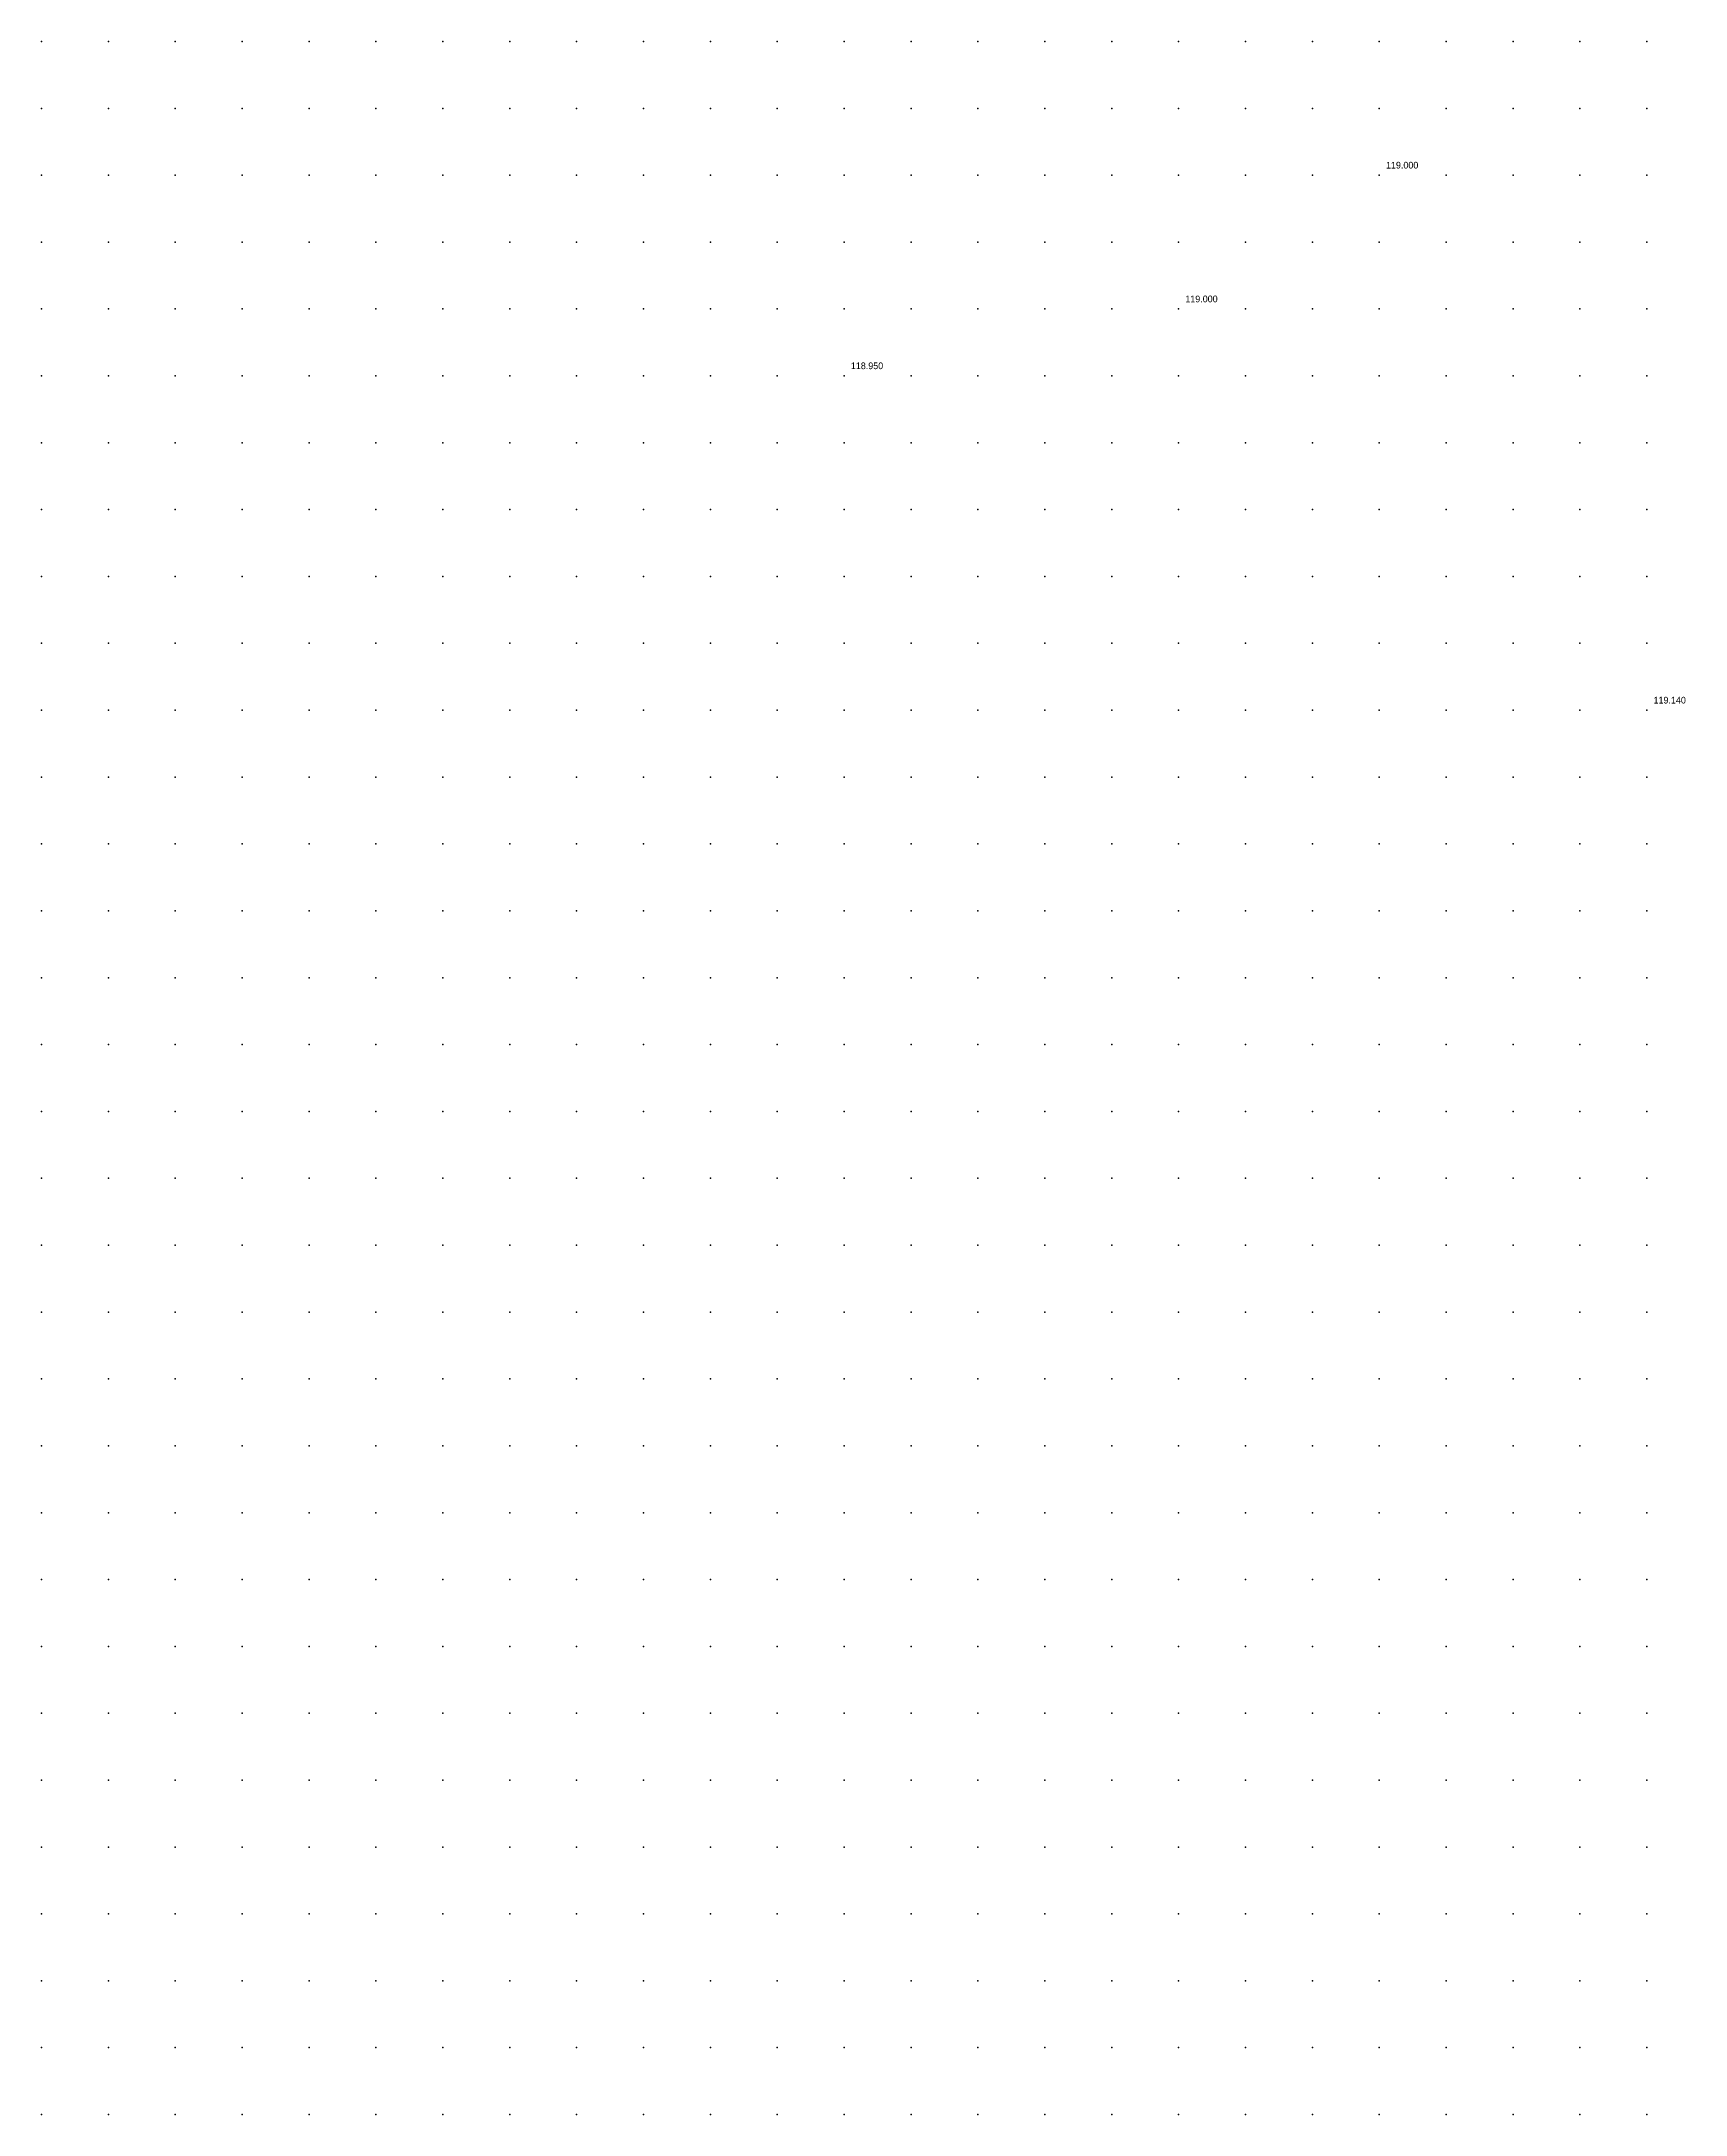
# Model space of a CAD drawing. Header units: metres. Extents: x 287878 to 288137, y 62805 to 63074.
# Drawn here: x 288086 to 288110.58, y 62948 to 62979 of the extents above; entities that cross this region are included whole.
import ezdxf

# ---------------------------------------------------------------- set-up
doc = ezdxf.new("R2010")
doc.units = ezdxf.units.M
doc.layers.add('SURVEY_INTERP', color=8, linetype='Continuous')
doc.layers.add('SURVEY_REAL', color=3, linetype='Continuous')

msp = doc.modelspace()

# ---------------------------------------------------------------- linework, layer by layer
at = {"layer": 'SURVEY_INTERP'}
for p in [(288087, 62979, 118.169), (288088, 62979, 118.042), (288089, 62979, 118.004), (288090, 62979, 118.004), (288091, 62979, 118.021), (288092, 62979, 118.05), (288093, 62979, 118.089), (288094, 62979, 118.138), (288095, 62979, 118.199), (288096, 62979, 118.273), (288097, 62979, 118.367), (288098, 62979, 118.489), (288099, 62979, 118.638), (288100, 62979, 118.727), (288101, 62979, 118.674), (288102, 62979, 118.623), (288103, 62979, 118.637), (288104, 62979, 118.669), (288105, 62979, 118.687), (288106, 62979, 118.69), (288107, 62979, 118.642), (288108, 62979, 118.554), (288109, 62979, 118.464), (288110, 62979, 118.388), (288086, 62978, 118.204), (288087, 62978, 118.14), (288088, 62978, 118.063), (288089, 62978, 118.032), (288090, 62978, 118.031), (288091, 62978, 118.048), (288092, 62978, 118.077), (288093, 62978, 118.118), (288094, 62978, 118.17), (288095, 62978, 118.233), (288096, 62978, 118.306), (288097, 62978, 118.385), (288098, 62978, 118.468), (288099, 62978, 118.546), (288100, 62978, 118.596), (288101, 62978, 118.606), (288102, 62978, 118.616), (288103, 62978, 118.644), (288104, 62978, 118.691), (288105, 62978, 118.785), (288106, 62978, 118.863), (288107, 62978, 118.779), (288108, 62978, 118.631), (288109, 62978, 118.509), (288110, 62978, 118.419), (288086, 62977, 118.096), (288087, 62977, 118.083), (288088, 62977, 118.058), (288089, 62977, 118.047), (288090, 62977, 118.052), (288091, 62977, 118.071), (288092, 62977, 118.102), (288093, 62977, 118.146), (288094, 62977, 118.202), (288095, 62977, 118.272), (288096, 62977, 118.352), (288097, 62977, 118.431), (288098, 62977, 118.492), (288099, 62977, 118.533), (288100, 62977, 118.565), (288101, 62977, 118.605), (288102, 62977, 118.661), (288103, 62977, 118.709), (288104, 62977, 118.744), (288105, 62977, 118.869), (288107, 62977, 118.867), (288108, 62977, 118.672), (288109, 62977, 118.533), (288110, 62977, 118.44), (288086, 62976, 118.057), (288087, 62976, 118.058), (288088, 62976, 118.055), (288089, 62976, 118.058), (288090, 62976, 118.069), (288091, 62976, 118.091), (288092, 62976, 118.124), (288093, 62976, 118.171), (288094, 62976, 118.234), (288095, 62976, 118.318), (288096, 62976, 118.423), (288097, 62976, 118.531), (288098, 62976, 118.595), (288099, 62976, 118.596), (288100, 62976, 118.595), (288101, 62976, 118.65), (288102, 62976, 118.773), (288103, 62976, 118.862), (288104, 62976, 118.81), (288105, 62976, 118.813), (288106, 62976, 118.871), (288107, 62976, 118.787), (288108, 62976, 118.643), (288109, 62976, 118.529), (288110, 62976, 118.45), (288086, 62975, 118.048), (288087, 62975, 118.054), (288088, 62975, 118.059), (288089, 62975, 118.068), (288090, 62975, 118.083), (288091, 62975, 118.107), (288092, 62975, 118.142), (288093, 62975, 118.191), (288094, 62975, 118.262), (288095, 62975, 118.363), (288096, 62975, 118.509), (288097, 62975, 118.693), (288098, 62975, 118.8), (288099, 62975, 118.722), (288100, 62975, 118.64), (288101, 62975, 118.682), (288102, 62975, 118.857), (288104, 62975, 118.869), (288105, 62975, 118.747), (288106, 62975, 118.714), (288107, 62975, 118.662), (288108, 62975, 118.583), (288109, 62975, 118.512), (288110, 62975, 118.458), (288086, 62974, 118.052), (288087, 62974, 118.059), (288088, 62974, 118.067), (288089, 62974, 118.078), (288090, 62974, 118.095), (288091, 62974, 118.119), (288092, 62974, 118.154), (288093, 62974, 118.204), (288094, 62974, 118.276), (288095, 62974, 118.385), (288096, 62974, 118.556), (288097, 62974, 118.796), (288099, 62974, 118.809), (288100, 62974, 118.656), (288101, 62974, 118.656), (288102, 62974, 118.772), (288103, 62974, 118.861), (288104, 62974, 118.785), (288105, 62974, 118.679), (288106, 62974, 118.622), (288107, 62974, 118.581), (288108, 62974, 118.54), (288109, 62974, 118.506), (288110, 62974, 118.479), (288086, 62973, 118.06), (288087, 62973, 118.067), (288088, 62973, 118.075), (288089, 62973, 118.087), (288090, 62973, 118.104), (288091, 62973, 118.128), (288092, 62973, 118.161), (288093, 62973, 118.207), (288094, 62973, 118.273), (288095, 62973, 118.372), (288096, 62973, 118.516), (288097, 62973, 118.698), (288098, 62973, 118.804), (288099, 62973, 118.72), (288100, 62973, 118.611), (288101, 62973, 118.59), (288102, 62973, 118.634), (288103, 62973, 118.669), (288104, 62973, 118.644), (288105, 62973, 118.594), (288106, 62973, 118.558), (288107, 62973, 118.538), (288108, 62973, 118.528), (288109, 62973, 118.527), (288110, 62973, 118.527), (288086, 62972, 118.07), (288087, 62972, 118.076), (288088, 62972, 118.084), (288089, 62972, 118.095), (288090, 62972, 118.111), (288091, 62972, 118.132), (288092, 62972, 118.162), (288093, 62972, 118.202), (288094, 62972, 118.257), (288095, 62972, 118.332), (288096, 62972, 118.43), (288097, 62972, 118.532), (288098, 62972, 118.589), (288099, 62972, 118.568), (288100, 62972, 118.526), (288101, 62972, 118.512), (288102, 62972, 118.526), (288103, 62972, 118.539), (288104, 62972, 118.535), (288105, 62972, 118.521), (288106, 62972, 118.514), (288107, 62972, 118.524), (288108, 62972, 118.553), (288109, 62972, 118.591), (288110, 62972, 118.618), (288086, 62971, 118.08), (288087, 62971, 118.085), (288088, 62971, 118.092), (288089, 62971, 118.102), (288090, 62971, 118.116), (288091, 62971, 118.134), (288092, 62971, 118.159), (288093, 62971, 118.192), (288094, 62971, 118.234), (288095, 62971, 118.287), (288096, 62971, 118.349), (288097, 62971, 118.407), (288098, 62971, 118.442), (288099, 62971, 118.448), (288100, 62971, 118.44), (288101, 62971, 118.438), (288102, 62971, 118.445), (288103, 62971, 118.454), (288104, 62971, 118.46), (288105, 62971, 118.468), (288106, 62971, 118.489), (288107, 62971, 118.535), (288108, 62971, 118.614), (288109, 62971, 118.711), (288110, 62971, 118.77), (288086, 62970, 118.089), (288087, 62970, 118.093), (288088, 62970, 118.099), (288089, 62970, 118.108), (288090, 62970, 118.119), (288091, 62970, 118.134), (288092, 62970, 118.154), (288093, 62970, 118.18), (288094, 62970, 118.211), (288095, 62970, 118.248), (288096, 62970, 118.287), (288097, 62970, 118.324), (288098, 62970, 118.349), (288099, 62970, 118.362), (288100, 62970, 118.368), (288101, 62970, 118.373), (288102, 62970, 118.381), (288103, 62970, 118.392), (288104, 62970, 118.407), (288105, 62970, 118.43), (288106, 62970, 118.474), (288107, 62970, 118.556), (288108, 62970, 118.695), (288109, 62970, 118.881), (288110, 62970, 118.99), (288086, 62969, 118.098), (288087, 62969, 118.101), (288088, 62969, 118.105), (288089, 62969, 118.112), (288090, 62969, 118.121), (288091, 62969, 118.133), (288092, 62969, 118.149), (288093, 62969, 118.168), (288094, 62969, 118.191), (288095, 62969, 118.216), (288096, 62969, 118.243), (288097, 62969, 118.268), (288098, 62969, 118.287), (288099, 62969, 118.301), (288100, 62969, 118.311), (288101, 62969, 118.32), (288102, 62969, 118.331), (288103, 62969, 118.345), (288104, 62969, 118.365), (288105, 62969, 118.399), (288106, 62969, 118.456), (288107, 62969, 118.559), (288108, 62969, 118.735), (288109, 62969, 118.984), (288086, 62968, 118.106), (288087, 62968, 118.108), (288088, 62968, 118.111), (288089, 62968, 118.116), (288090, 62968, 118.123), (288091, 62968, 118.132), (288092, 62968, 118.144), (288093, 62968, 118.158), (288094, 62968, 118.174), (288095, 62968, 118.192), (288096, 62968, 118.211), (288097, 62968, 118.228), (288098, 62968, 118.243), (288099, 62968, 118.256), (288100, 62968, 118.267), (288101, 62968, 118.277), (288102, 62968, 118.289), (288103, 62968, 118.305), (288104, 62968, 118.328), (288105, 62968, 118.365), (288106, 62968, 118.425), (288107, 62968, 118.524), (288108, 62968, 118.679), (288109, 62968, 118.876), (288110, 62968, 118.987), (288086, 62967, 118.113), (288087, 62967, 118.114), (288088, 62967, 118.116), (288089, 62967, 118.119), (288090, 62967, 118.124), (288091, 62967, 118.131), (288092, 62967, 118.139), (288093, 62967, 118.149), (288094, 62967, 118.161), (288095, 62967, 118.173), (288096, 62967, 118.186), (288097, 62967, 118.199), (288098, 62967, 118.211), (288099, 62967, 118.221), (288100, 62967, 118.231), (288101, 62967, 118.242), (288102, 62967, 118.254), (288103, 62967, 118.27), (288104, 62967, 118.293), (288105, 62967, 118.327), (288106, 62967, 118.379), (288107, 62967, 118.458), (288108, 62967, 118.566), (288109, 62967, 118.683), (288110, 62967, 118.751), (288086, 62966, 118.121), (288087, 62966, 118.12), (288088, 62966, 118.121), (288089, 62966, 118.123), (288090, 62966, 118.126), (288091, 62966, 118.13), (288092, 62966, 118.136), (288093, 62966, 118.142), (288094, 62966, 118.15), (288095, 62966, 118.159), (288096, 62966, 118.168), (288097, 62966, 118.177), (288098, 62966, 118.186), (288099, 62966, 118.194), (288100, 62966, 118.203), (288101, 62966, 118.212), (288102, 62966, 118.223), (288103, 62966, 118.237), (288104, 62966, 118.258), (288105, 62966, 118.286), (288106, 62966, 118.327), (288107, 62966, 118.383), (288108, 62966, 118.451), (288109, 62966, 118.519), (288110, 62966, 118.563), (288086, 62965, 118.128), (288087, 62965, 118.126), (288088, 62965, 118.126), (288089, 62965, 118.126), (288090, 62965, 118.128), (288091, 62965, 118.13), (288092, 62965, 118.133), (288093, 62965, 118.137), (288094, 62965, 118.142), (288095, 62965, 118.148), (288096, 62965, 118.154), (288097, 62965, 118.16), (288098, 62965, 118.166), (288099, 62965, 118.172), (288100, 62965, 118.179), (288101, 62965, 118.187), (288102, 62965, 118.196), (288103, 62965, 118.208), (288104, 62965, 118.224), (288105, 62965, 118.246), (288106, 62965, 118.275), (288107, 62965, 118.313), (288108, 62965, 118.355), (288109, 62965, 118.394), (288110, 62965, 118.422), (288086, 62964, 118.135), (288087, 62964, 118.132), (288088, 62964, 118.131), (288089, 62964, 118.13), (288090, 62964, 118.13), (288091, 62964, 118.131), (288092, 62964, 118.132), (288093, 62964, 118.134), (288094, 62964, 118.137), (288095, 62964, 118.14), (288096, 62964, 118.143), (288097, 62964, 118.147), (288098, 62964, 118.151), (288099, 62964, 118.155), (288100, 62964, 118.16), (288101, 62964, 118.165), (288102, 62964, 118.172), (288103, 62964, 118.181), (288104, 62964, 118.193), (288105, 62964, 118.209), (288106, 62964, 118.228), (288107, 62964, 118.252), (288108, 62964, 118.277), (288109, 62964, 118.3), (288110, 62964, 118.316), (288086, 62963, 118.142), (288087, 62963, 118.139), (288088, 62963, 118.136), (288089, 62963, 118.135), (288090, 62963, 118.133), (288091, 62963, 118.133), (288092, 62963, 118.132), (288093, 62963, 118.133), (288094, 62963, 118.133), (288095, 62963, 118.134), (288096, 62963, 118.136), (288097, 62963, 118.137), (288098, 62963, 118.139), (288099, 62963, 118.141), (288100, 62963, 118.144), (288101, 62963, 118.147), (288102, 62963, 118.151), (288103, 62963, 118.157), (288104, 62963, 118.165), (288105, 62963, 118.175), (288106, 62963, 118.188), (288107, 62963, 118.202), (288108, 62963, 118.216), (288109, 62963, 118.228), (288110, 62963, 118.236), (288086, 62962, 118.149), (288087, 62962, 118.146), (288088, 62962, 118.143), (288089, 62962, 118.14), (288090, 62962, 118.138), (288091, 62962, 118.136), (288092, 62962, 118.134), (288093, 62962, 118.133), (288094, 62962, 118.132), (288095, 62962, 118.131), (288096, 62962, 118.13), (288097, 62962, 118.13), (288098, 62962, 118.13), (288099, 62962, 118.13), (288100, 62962, 118.131), (288101, 62962, 118.132), (288102, 62962, 118.134), (288103, 62962, 118.137), (288104, 62962, 118.141), (288105, 62962, 118.146), (288106, 62962, 118.153), (288107, 62962, 118.16), (288108, 62962, 118.167), (288109, 62962, 118.173), (288110, 62962, 118.175), (288086, 62961, 118.157), (288087, 62961, 118.154), (288088, 62961, 118.15), (288089, 62961, 118.147), (288090, 62961, 118.143), (288091, 62961, 118.14), (288092, 62961, 118.137), (288093, 62961, 118.135), (288094, 62961, 118.132), (288095, 62961, 118.13), (288096, 62961, 118.127), (288097, 62961, 118.125), (288098, 62961, 118.123), (288099, 62961, 118.122), (288100, 62961, 118.12), (288101, 62961, 118.119), (288102, 62961, 118.119), (288103, 62961, 118.12), (288104, 62961, 118.121), (288105, 62961, 118.122), (288106, 62961, 118.125), (288107, 62961, 118.127), (288108, 62961, 118.129), (288109, 62961, 118.13), (288110, 62961, 118.128), (288086, 62960, 118.167), (288087, 62960, 118.162), (288088, 62960, 118.158), (288089, 62960, 118.154), (288090, 62960, 118.15), (288091, 62960, 118.146), (288092, 62960, 118.142), (288093, 62960, 118.138), (288094, 62960, 118.134), (288095, 62960, 118.131), (288096, 62960, 118.127), (288097, 62960, 118.123), (288098, 62960, 118.119), (288099, 62960, 118.116), (288100, 62960, 118.113), (288101, 62960, 118.11), (288102, 62960, 118.108), (288103, 62960, 118.106), (288104, 62960, 118.104), (288105, 62960, 118.103), (288106, 62960, 118.102), (288107, 62960, 118.101), (288108, 62960, 118.099), (288109, 62960, 118.097), (288110, 62960, 118.092), (288086, 62959, 118.177), (288087, 62959, 118.173), (288088, 62959, 118.168), (288089, 62959, 118.164), (288090, 62959, 118.159), (288091, 62959, 118.154), (288092, 62959, 118.149), (288093, 62959, 118.144), (288094, 62959, 118.139), (288095, 62959, 118.134), (288096, 62959, 118.128), (288097, 62959, 118.123), (288098, 62959, 118.118), (288099, 62959, 118.113), (288100, 62959, 118.108), (288101, 62959, 118.103), (288102, 62959, 118.099), (288103, 62959, 118.095), (288104, 62959, 118.091), (288105, 62959, 118.087), (288106, 62959, 118.084), (288107, 62959, 118.08), (288108, 62959, 118.076), (288109, 62959, 118.071), (288110, 62959, 118.065), (288086, 62958, 118.189), (288087, 62958, 118.184), (288088, 62958, 118.18), (288089, 62958, 118.175), (288090, 62958, 118.17), (288091, 62958, 118.164), (288092, 62958, 118.158), (288093, 62958, 118.152), (288094, 62958, 118.146), (288095, 62958, 118.139), (288096, 62958, 118.132), (288097, 62958, 118.125), (288098, 62958, 118.119), (288099, 62958, 118.112), (288100, 62958, 118.105), (288101, 62958, 118.099), (288102, 62958, 118.093), (288103, 62958, 118.087), (288104, 62958, 118.081), (288105, 62958, 118.076), (288106, 62958, 118.07), (288107, 62958, 118.065), (288108, 62958, 118.059), (288109, 62958, 118.052), (288110, 62958, 118.045), (288086, 62957, 118.202), (288087, 62957, 118.198), (288088, 62957, 118.194), (288089, 62957, 118.189), (288090, 62957, 118.183), (288091, 62957, 118.177), (288092, 62957, 118.17), (288093, 62957, 118.162), (288094, 62957, 118.155), (288095, 62957, 118.147), (288096, 62957, 118.138), (288097, 62957, 118.13), (288098, 62957, 118.122), (288099, 62957, 118.114), (288100, 62957, 118.105), (288101, 62957, 118.097), (288102, 62957, 118.09), (288103, 62957, 118.082), (288104, 62957, 118.075), (288105, 62957, 118.067), (288106, 62957, 118.06), (288107, 62957, 118.053), (288108, 62957, 118.045), (288109, 62957, 118.038), (288110, 62957, 118.029), (288086, 62956, 118.219), (288087, 62956, 118.215), (288088, 62956, 118.21), (288089, 62956, 118.205), (288090, 62956, 118.199), (288091, 62956, 118.192), (288092, 62956, 118.184), (288093, 62956, 118.176), (288094, 62956, 118.167), (288095, 62956, 118.157), (288096, 62956, 118.147), (288097, 62956, 118.138), (288098, 62956, 118.128), (288099, 62956, 118.118), (288100, 62956, 118.108), (288101, 62956, 118.098), (288102, 62956, 118.089), (288103, 62956, 118.08), (288104, 62956, 118.071), (288105, 62956, 118.062), (288106, 62956, 118.054), (288107, 62956, 118.045), (288108, 62956, 118.036), (288109, 62956, 118.028), (288110, 62956, 118.019), (288086, 62955, 118.238), (288087, 62955, 118.235), (288088, 62955, 118.23), (288089, 62955, 118.225), (288090, 62955, 118.218), (288091, 62955, 118.211), (288092, 62955, 118.202), (288093, 62955, 118.192), (288094, 62955, 118.181), (288095, 62955, 118.17), (288096, 62955, 118.159), (288097, 62955, 118.148), (288098, 62955, 118.136), (288099, 62955, 118.124), (288100, 62955, 118.113), (288101, 62955, 118.102), (288102, 62955, 118.091), (288103, 62955, 118.08), (288104, 62955, 118.07), (288105, 62955, 118.06), (288106, 62955, 118.05), (288107, 62955, 118.041), (288108, 62955, 118.031), (288109, 62955, 118.021), (288110, 62955, 118.012), (288086, 62954, 118.26), (288087, 62954, 118.258), (288088, 62954, 118.255), (288089, 62954, 118.249), (288090, 62954, 118.242), (288091, 62954, 118.233), (288092, 62954, 118.223), (288093, 62954, 118.212), (288094, 62954, 118.2), (288095, 62954, 118.187), (288096, 62954, 118.174), (288097, 62954, 118.16), (288098, 62954, 118.147), (288099, 62954, 118.134), (288100, 62954, 118.121), (288101, 62954, 118.108), (288102, 62954, 118.096), (288103, 62954, 118.084), (288104, 62954, 118.072), (288105, 62954, 118.061), (288106, 62954, 118.05), (288107, 62954, 118.039), (288108, 62954, 118.029), (288109, 62954, 118.019), (288110, 62954, 118.009), (288086, 62953, 118.288), (288087, 62953, 118.287), (288088, 62953, 118.284), (288089, 62953, 118.279), (288090, 62953, 118.271), (288091, 62953, 118.261), (288092, 62953, 118.25), (288093, 62953, 118.236), (288094, 62953, 118.222), (288095, 62953, 118.207), (288096, 62953, 118.192), (288097, 62953, 118.176), (288098, 62953, 118.161), (288099, 62953, 118.146), (288100, 62953, 118.131), (288101, 62953, 118.117), (288102, 62953, 118.103), (288103, 62953, 118.089), (288104, 62953, 118.077), (288105, 62953, 118.064), (288106, 62953, 118.052), (288107, 62953, 118.041), (288108, 62953, 118.03), (288109, 62953, 118.019), (288110, 62953, 118.009), (288086, 62952, 118.321), (288087, 62952, 118.323), (288088, 62952, 118.321), (288089, 62952, 118.316), (288090, 62952, 118.307), (288091, 62952, 118.295), (288092, 62952, 118.281), (288093, 62952, 118.266), (288094, 62952, 118.249), (288095, 62952, 118.232), (288096, 62952, 118.214), (288097, 62952, 118.196), (288098, 62952, 118.178), (288099, 62952, 118.161), (288100, 62952, 118.144), (288101, 62952, 118.128), (288102, 62952, 118.113), (288103, 62952, 118.098), (288104, 62952, 118.084), (288105, 62952, 118.071), (288106, 62952, 118.058), (288107, 62952, 118.046), (288108, 62952, 118.034), (288109, 62952, 118.023), (288110, 62952, 118.012), (288086, 62951, 118.363), (288087, 62951, 118.368), (288088, 62951, 118.367), (288089, 62951, 118.362), (288090, 62951, 118.351), (288091, 62951, 118.336), (288092, 62951, 118.32), (288093, 62951, 118.301), (288094, 62951, 118.282), (288095, 62951, 118.261), (288096, 62951, 118.24), (288097, 62951, 118.219), (288098, 62951, 118.199), (288099, 62951, 118.179), (288100, 62951, 118.16), (288101, 62951, 118.142), (288102, 62951, 118.125), (288103, 62951, 118.109), (288104, 62951, 118.094), (288105, 62951, 118.08), (288106, 62951, 118.066), (288107, 62951, 118.053), (288108, 62951, 118.041), (288109, 62951, 118.029), (288110, 62951, 118.018), (288086, 62950, 118.414), (288087, 62950, 118.424), (288088, 62950, 118.426), (288089, 62950, 118.419), (288090, 62950, 118.405), (288091, 62950, 118.386), (288092, 62950, 118.366), (288093, 62950, 118.344), (288094, 62950, 118.321), (288095, 62950, 118.296), (288096, 62950, 118.271), (288097, 62950, 118.246), (288098, 62950, 118.223), (288099, 62950, 118.2), (288100, 62950, 118.179), (288101, 62950, 118.16), (288102, 62950, 118.141), (288103, 62950, 118.124), (288104, 62950, 118.108), (288105, 62950, 118.092), (288106, 62950, 118.078), (288107, 62950, 118.065), (288108, 62950, 118.052), (288109, 62950, 118.039), (288110, 62950, 118.028), (288086, 62949, 118.479), (288087, 62949, 118.498), (288088, 62949, 118.504), (288089, 62949, 118.494), (288090, 62949, 118.472), (288091, 62949, 118.446), (288092, 62949, 118.421), (288093, 62949, 118.395), (288094, 62949, 118.368), (288095, 62949, 118.338), (288096, 62949, 118.308), (288097, 62949, 118.278), (288098, 62949, 118.251), (288099, 62949, 118.225), (288100, 62949, 118.202), (288101, 62949, 118.18), (288102, 62949, 118.16), (288103, 62949, 118.142), (288104, 62949, 118.125), (288105, 62949, 118.109), (288106, 62949, 118.094), (288107, 62949, 118.08), (288108, 62949, 118.066), (288109, 62949, 118.053), (288110, 62949, 118.042), (288086, 62948, 118.561), (288087, 62948, 118.597), (288088, 62948, 118.611), (288089, 62948, 118.592), (288090, 62948, 118.555), (288091, 62948, 118.517), (288092, 62948, 118.486), (288093, 62948, 118.458), (288094, 62948, 118.426), (288095, 62948, 118.389), (288096, 62948, 118.35), (288097, 62948, 118.314), (288098, 62948, 118.282), (288099, 62948, 118.254), (288100, 62948, 118.229), (288101, 62948, 118.206), (288102, 62948, 118.184), (288103, 62948, 118.164), (288104, 62948, 118.146), (288105, 62948, 118.131), (288106, 62948, 118.116), (288107, 62948, 118.102), (288108, 62948, 118.087), (288109, 62948, 118.072), (288110, 62948, 118.059)]:
    msp.add_point(p, dxfattribs=at)
at = {"layer": 'SURVEY_REAL'}
for p in [(288086, 62979, 118.34), (288106, 62977, 119), (288103, 62975, 119), (288098, 62974, 118.95), (288110, 62969, 119.14)]:
    msp.add_point(p, dxfattribs=at)

# ---------------------------------------------------------------- texts
for s, p in [('119.000', (288106.1, 62977.1, 119)), ('119.000', (288103.1, 62975.1, 119)), ('118.950', (288098.1, 62974.1, 118.95)), ('119.140', (288110.1, 62969.1, 119.14))]:
    msp.add_text(s, height=0.1, dxfattribs=at).set_placement(p)

doc.saveas('drawing.dxf')
